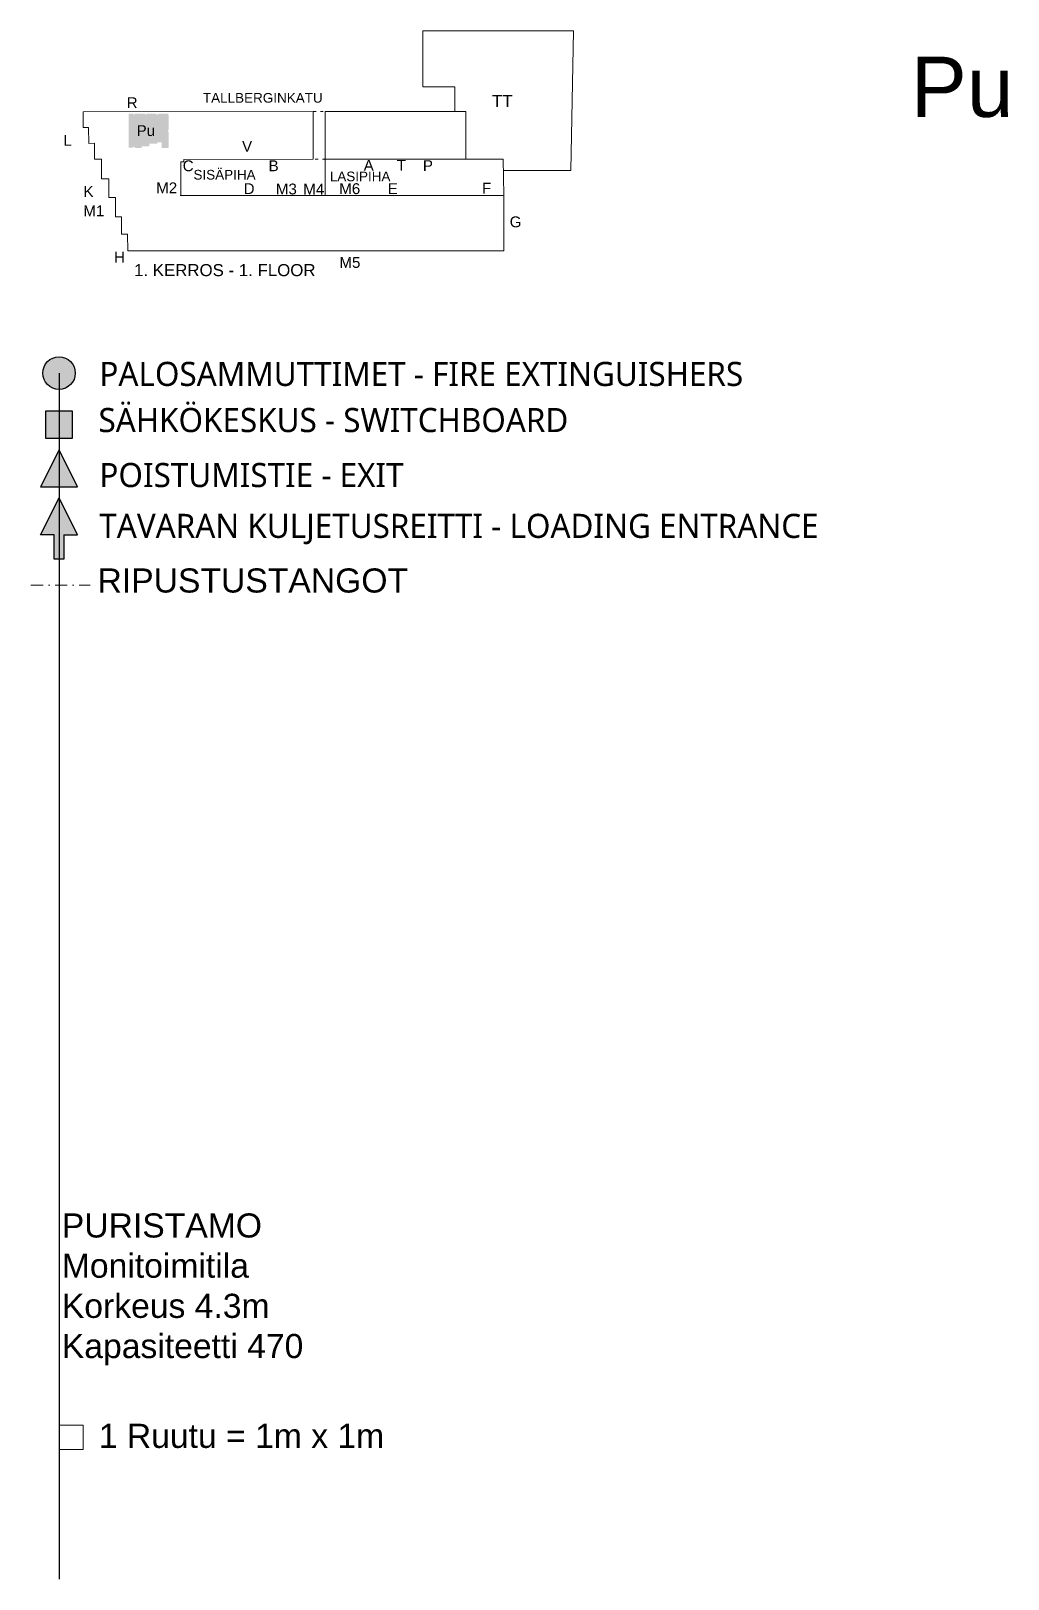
# Model space of a CAD drawing. Header units: inches. Extents: x -1337274 to -1259242, y 12145 to 77175.
# Drawn here: x -1337274 to -1296741, y 12145 to 76364 of the extents above; entities that cross this region are included whole.
import ezdxf

# ---------------------------------------------------------------- set-up
doc = ezdxf.new("R2010")
doc.units = ezdxf.units.IN
doc.header["$MEASUREMENT"] = 0
doc.linetypes.add('ACAD_ISO03W100', pattern=[30, 12, -18])
doc.linetypes.add('DASHDOT', pattern=[10, 5, -2.5, 0, -2.5])
for name, color, linetype, lineweight, true_color in [('01 SIJAINTI', 7, 'Continuous', 13, 0xe81748), ('02 Ruudukko eheä', 7, 'Continuous', 9, 0x7c7887), ('02 SIJAINTI', 7, 'Continuous', 20, 0xe81748)]:
    doc.layers.add(name, color=color, linetype=linetype, lineweight=lineweight, true_color=true_color)
for name, color, linetype, lineweight in [('02 dashed01', 7, 'ACAD_ISO03W100', 9), ('02 RIPUSTUSTANGOT', 6, 'DASHDOT', 13), ('03 Rappukirjain', 7, 'Continuous', 18), ('03 Rappukirjain Tapahtumatila', 1, 'Continuous', 18), ('03 Rappukirjain_Tapahtumatila', 1, 'Continuous', 18)]:
    doc.layers.add(name, color=color, linetype=linetype, lineweight=lineweight)
for name, color, linetype in [('03 Apuviiva', 6, 'Continuous'), ('03 TEKSTIT', 7, 'Continuous'), ('05 palosammuttimet', 240, 'Continuous'), ('05 Poistumistie', 72, 'Continuous'), ('07 tavarat', 40, 'Continuous')]:
    doc.layers.add(name, color=color, linetype=linetype)
doc.layers.add('06 sähkökeskus', color=7, linetype='Continuous', true_color=0x368096)
doc.styles.get("Standard").update_dxf_attribs({"font": 'arial.ttf'})

# ---------------------------------------------------------------- blocks, each defined once
blk = doc.blocks.new('Palosamuttimet')
at = {"layer": '05 palosammuttimet'}
blk.add_hatch(color=256, dxfattribs=at).paths.add_polyline_path([(675, 0, 1), (-675, 0, 1)])
blk.add_circle((0, 0), 675, dxfattribs=at)
blk = doc.blocks.new('Poistumistie')
at = {"layer": '05 Poistumistie'}
blk.add_hatch(color=256, dxfattribs=at).paths.add_polyline_path([(-933, 0), (603, 0), (-165, 1535)])
for p, q in [((-165, 1535), (-933, 0)), ((603, 0), (-165, 1535)), ((-933, 0), (603, 0))]:
    blk.add_line(p, q, dxfattribs=at)
blk = doc.blocks.new('Sähkökeskus')
at = {"layer": '06 sähkökeskus'}
blk.add_hatch(color=256, dxfattribs=at).paths.add_polyline_path([(-562.5, 1125), (-562.5, 0), (562.5, 0), (562.5, 1125)])
for p, q in [((562.5, 1125), (-562.5, 1125)), ((-562.5, 1125), (-562.5, 0)), ((562.5, 0), (562.5, 1125)), ((-562.5, 0), (562.5, 0))]:
    blk.add_line(p, q, dxfattribs=at)
blk = doc.blocks.new('Tavaran kuljetusreitti')
at = {"layer": '07 tavarat'}
blk.add_hatch(color=256, dxfattribs=at).paths.add_polyline_path([(0, 2535), (-768, 1000), (-200, 1000), (-200, 0), (200, 0), (200, 1000), (768, 1000)])
for p, q in [((-768, 1000), (0, 2535)), ((768, 1000), (0, 2535)), ((-200, 1000), (-768, 1000)), ((-200, 0), (-200, 1000)), ((200, 1000), (200, 0)), ((200, 1000), (768, 1000)), ((200, 0), (-200, 0))]:
    blk.add_line(p, q, dxfattribs=at)

msp = doc.modelspace()

# ---------------------------------------------------------------- hatches: boundary and pattern name
at = {"layer": '01 SIJAINTI'}
msp.add_hatch(color=9, dxfattribs=at).paths.add_polyline_path([(-1331561.475, 72909.058), (-1331582.119, 72909.111), (-1331582.119, 72930.798), (-1331993.735, 72930.038), (-1331993.68, 72909.083), (-1332016.653, 72909.203), (-1332041.594, 72909.334), (-1332066.109, 72909.462), (-1332066.109, 72930.185), (-1332482.91, 72931.295), (-1332482.93, 72909.358), (-1332503.274, 72909.19), (-1332522.383, 72909.19), (-1332544.728, 72909.095), (-1332544.708, 72931.033), (-1332967.163, 72931.021), (-1332967.098, 72910.833), (-1332987.866, 72908.441), (-1333029.096, 72908.113), (-1333029.096, 72931.207), (-1333219.049, 72931.207), (-1333219.049, 71517.895), (-1333036.008, 71517.895), (-1333036, 71545.826), (-1332960.716, 71545.586), (-1332960.658, 71515.239), (-1332681.269, 71515.239), (-1332681.269, 71576.773), (-1332360.511, 71576.773), (-1332360.511, 71692.791), (-1332026.105, 71692.791), (-1332026.105, 71743.976), (-1331855.489, 71743.976), (-1331855.489, 71506.365), (-1331579.76, 71506.589), (-1331579.923, 71537.916), (-1331556.356, 71537.916), (-1331556.356, 72184.852), (-1331587.038, 72184.85), (-1331587.023, 72204.004), (-1331586.998, 72235.398), (-1331586.982, 72255.525), (-1331556.356, 72255.525), (-1331556.356, 72909.058)])

# ---------------------------------------------------------------- linework, layer by layer
at = {"layer": '01 SIJAINTI', "linetype": 'Continuous'}
for p, q in [((-1335113.043, 73010.169), (-1335113.406, 72354.406)), ((-1335113.112, 72885.55), (-1335112.465, 73010.169)), ((-1335113.043, 73010.169), (-1325569.062, 73021.114)), ((-1325566.064, 71042.719), (-1325569.062, 73021.114)), ((-1325066.457, 73021.691), (-1319229.755, 73028.385)), ((-1325063.46, 71043.964), (-1325066.457, 73021.691)), ((-1319226.77, 71058.427), (-1319229.755, 73028.385)), ((-1334881.614, 72354.752), (-1335113.406, 72354.406)), ((-1334874.951, 71700.883), (-1334881.614, 72354.752)), ((-1334640.845, 71702.879), (-1334874.951, 71700.883)), ((-1334637.953, 71047.906), (-1334640.845, 71702.879)), ((-1334343.657, 71049.04), (-1334637.953, 71047.906)), ((-1330927.447, 71029.435), (-1325566.064, 71042.719)), ((-1325098.938, 71033.857), (-1319262.247, 71048.319)), ((-1333764.803, 68650.942), (-1333761.184, 69458.448)), ((-1331090.611, 69534.151), (-1317697.755, 69539.936)), ((-1317661.18, 67248.248), (-1317662.277, 69550.043)), ((-1333516.751, 68651.24), (-1333764.803, 68650.942)), ((-1333510.959, 67940.559), (-1333516.751, 68651.24)), ((-1333262.621, 67939.856), (-1333510.959, 67940.559)), ((-1333261.18, 67246.273), (-1333262.621, 67939.856)), ((-1333261.182, 67247.415), (-1332970.279, 67246.965)), ((-1317661.18, 67248.248), (-1333261.18, 67246.273))]:
    msp.add_line(p, q, dxfattribs=at)
at = {"layer": '01 SIJAINTI'}
for p, q in [((-1334343.657, 71049.04), (-1334346.043, 70233.45)), ((-1331055.134, 70939.028), (-1330927.223, 70939.028)), ((-1331055.134, 69544.259), (-1331055.134, 70939.028)), ((-1330927.223, 70939.028), (-1330927.447, 71029.435)), ((-1334049.037, 70232.581), (-1334342.969, 70233.441)), ((-1334049.556, 69458.303), (-1334049.037, 70232.581)), ((-1333761.184, 69458.448), (-1334049.556, 69458.303))]:
    msp.add_line(p, q, dxfattribs=at)
at = {"layer": '02 dashed01', "ltscale": 10}
for p, q in [((-1325569.062, 73021.114), (-1325066.457, 73021.691)), ((-1325063.46, 71043.964), (-1325566.064, 71042.719))]:
    msp.add_line(p, q, dxfattribs=at)
at = {"layer": '02 RIPUSTUSTANGOT', "ltscale": 100}
msp.add_line((-1337273.501, 53375.255), (-1334811.528, 53375.255), dxfattribs=at)
at = {"layer": '02 Ruudukko eheä'}
msp.add_lwpolyline([(-1336109.346, 18522.254), (-1335109.346, 18522.254), (-1335109.346, 17522.254), (-1336109.346, 17522.254)], close=True, dxfattribs=at)
at = {"layer": '02 SIJAINTI', "ltscale": 20}
msp.add_lwpolyline([(-1317673.008, 70571.183), (-1314879.518, 70578.574), (-1314770.814, 76363.6), (-1321012.625, 76363.144), (-1321012.625, 74126.626), (-1321012.625, 74049.399), (-1319693.161, 74049.399), (-1319693.14, 73027.854)], dxfattribs=at)
at = {"layer": '02 SIJAINTI'}
msp.add_lwpolyline([(-1325063.46, 71043.964), (-1317683.727, 71043.964), (-1317662.277, 69550.043), (-1325063.453, 69536.754)], close=True, dxfattribs=at)
at = {"layer": '03 Apuviiva'}
msp.add_line((-1336108.264, 62171.874), (-1336108.264, 12144.893), dxfattribs=at)

# ---------------------------------------------------------------- block references
at = {"layer": '05 palosammuttimet'}
msp.add_blockref('Palosamuttimet', (-1336108.264, 62171.874), dxfattribs=at)
at = {"layer": '05 Poistumistie'}
msp.add_blockref('Poistumistie', (-1335943.085, 57451.085), dxfattribs=at)
at = {"layer": '06 sähkökeskus'}
msp.add_blockref('Sähkökeskus', (-1336108.264, 59467.614), dxfattribs=at)
at = {"layer": '07 tavarat'}
msp.add_blockref('Tavaran kuljetusreitti', (-1336108.335, 54455.943), dxfattribs=at)

# ---------------------------------------------------------------- texts
at = {"layer": '02 RIPUSTUSTANGOT', "color": 7}
msp.add_text('RIPUSTUSTANGOT', height=1000, dxfattribs=at).set_placement((-1334511.97, 53067.565))
at = {"layer": '03 Rappukirjain'}
for s, p in [('R', (-1333301.873, 73162.367)), ('L', (-1335928.634, 71602.195)), ('C', (-1330978.563, 70544.624)), ('B', (-1327415.958, 70545.703)), ('A', (-1323471.808, 70563.079)), ('D', (-1328452.058, 69596.145)), ('E', (-1322474.321, 69595.023)), ('F', (-1318561.825, 69619.958)), ('K', (-1335096.057, 69480.023)), ('H', (-1333829.481, 66755.801))]:
    msp.add_text(s, height=450, dxfattribs=at).set_placement(p)
at = {"layer": '03 Rappukirjain', "color": 7}
msp.add_text('TT', height=498.3812, dxfattribs=at).set_placement((-1318145.613, 73208.229))
at = {"layer": '03 Rappukirjain Tapahtumatila'}
for height, p in [(2500, (-1300780.348, 72795.493)), (450, (-1332890.645, 72005.222))]:
    msp.add_text('Pu', height=height, dxfattribs=at).set_placement(p)
at = {"layer": '03 Rappukirjain_Tapahtumatila'}
for s, p in [('V', (-1328517.055, 71349.944)), ('T', (-1322101.822, 70563.079)), ('P', (-1321016.043, 70552.971)), ('M2', (-1332080.744, 69630.868)), ('M3', (-1327115.99, 69583.17)), ('M4', (-1325978.147, 69573.032)), ('M6', (-1324486.298, 69596.652)), ('M1', (-1335100.424, 68678.248)), ('G', (-1317414.157, 68220.236)), ('M5', (-1324479.428, 66537.133))]:
    msp.add_text(s, height=450, dxfattribs=at).set_placement(p)
at = {"layer": '03 TEKSTIT'}
for s, height, p in [('TALLBERGINKATU', 400, (-1330140.463, 73389.565)), ('SISÄPIHA', 400, (-1330532.367, 70200.388)), ('LASIPIHA', 400, (-1324875.952, 70129.668)), ('1. KERROS - 1. FLOOR', 500, (-1332996.988, 66192.201)), ('1 Ruutu = 1m x 1m', 1000, (-1334459.86, 17585.274))]:
    msp.add_text(s, height=height, dxfattribs=at).set_placement(p)
at = {"layer": '03 TEKSTIT', "insert": (-1335992.836, 27312.053), "char_height": 1000, "attachment_point": 1}
msp.add_mtext_dynamic_manual_height_columns('{\\C0;PURISTAMO\\PMonitoimitila\\PKorkeus 4.3m\\PKapasiteetti 470}', width=14322.6108, gutter_width=2500, heights=[0], dxfattribs=at)
at = {"layer": '05 palosammuttimet', "color": 7, "insert": (-1334433.264, 62637.262), "char_height": 1000, "attachment_point": 1}
msp.add_mtext_dynamic_manual_height_columns('{\\fRoboto|b0|i0|c0|p2;PALOSAMMUTTIMET - FIRE EXTINGUISHERS}', width=37657.37959, gutter_width=5000, heights=[0], dxfattribs=at)
at = {"layer": '05 Poistumistie', "color": 7, "insert": (-1334433.062, 58441.664), "char_height": 1000, "attachment_point": 1}
msp.add_mtext_dynamic_manual_height_columns('{\\fRoboto|b0|i0|c0|p2;POISTUMISTIE - EXIT}', width=16089.13427, gutter_width=5000, heights=[0], dxfattribs=at)
at = {"layer": '06 sähkökeskus', "color": 7, "insert": (-1334471.021, 60722.841), "char_height": 1000, "attachment_point": 1}
msp.add_mtext_dynamic_manual_height_columns('{\\fRoboto|b0|i0|c0|p2;SÄHKÖKESKUS - SWITCHBOARD}', width=22758.70566, gutter_width=5000, heights=[0], dxfattribs=at)
at = {"layer": '07 tavarat', "color": 7, "insert": (-1334437.755, 56333), "char_height": 1000, "attachment_point": 1}
msp.add_mtext_dynamic_manual_height_columns('\\pxt28;{\\fRoboto|b0|i0|c0|p2;TAVARAN KULJETUSREITTI - LOADING ENTRANCE}', width=40953.77547, gutter_width=5000, heights=[6291.323], dxfattribs=at)

doc.saveas('drawing.dxf')
